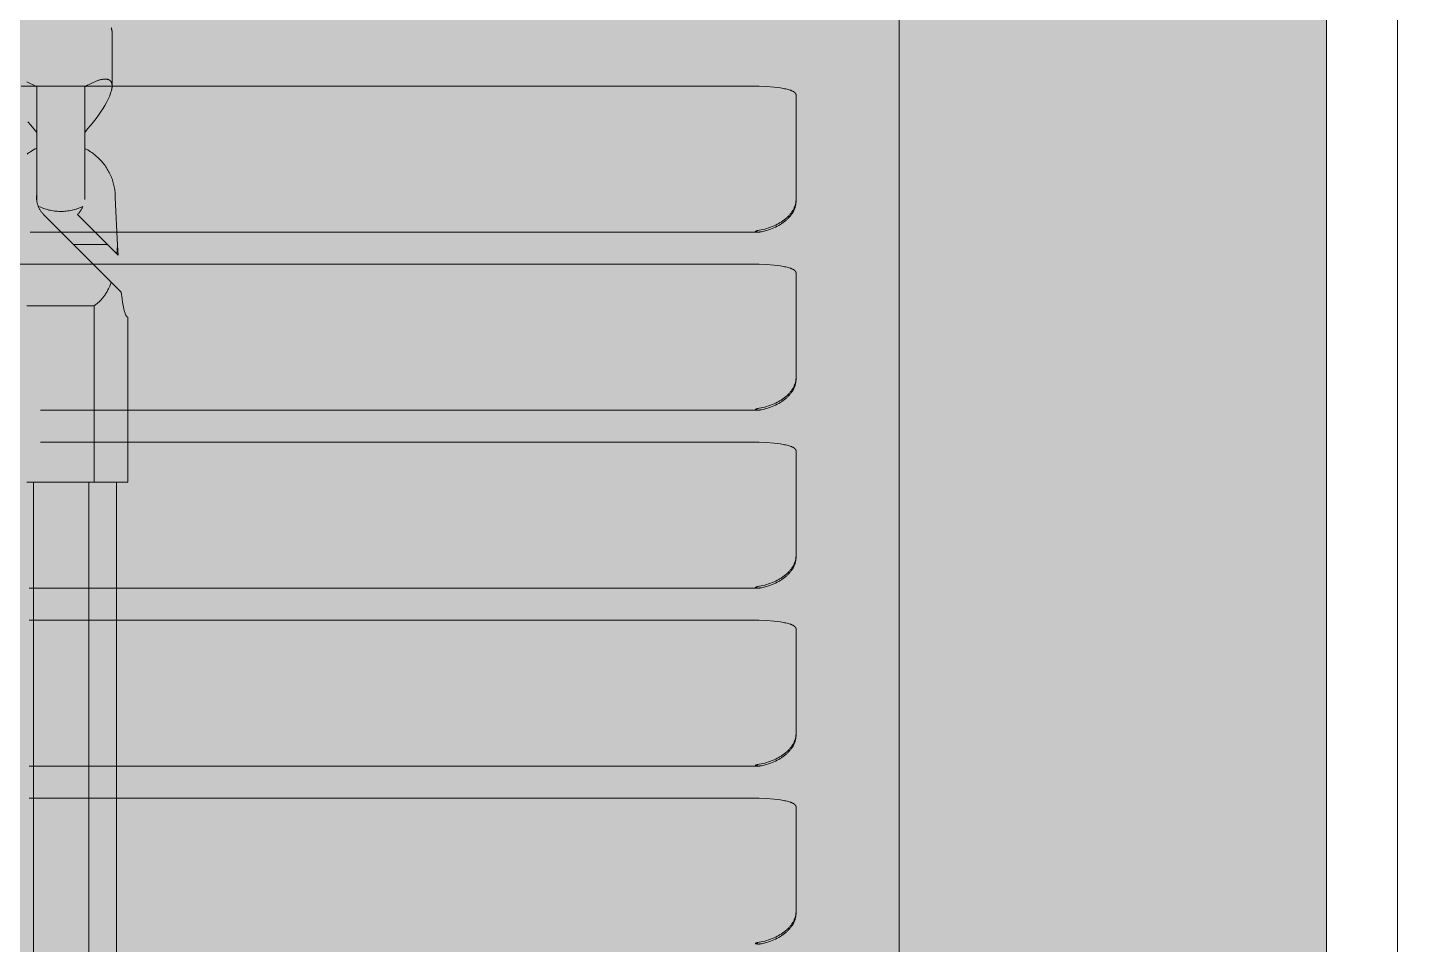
# Model space of a CAD drawing. Header units: millimetres. Extents: x 126 to 12547, y 1644 to 26714.
# Drawn here: x 1153.6 to 1251.8, y 25996.5 to 26060.8 of the extents above; entities that cross this region are included whole.
import ezdxf

# ---------------------------------------------------------------- set-up
doc = ezdxf.new("R2010")
doc.units = ezdxf.units.MM
doc.linetypes.add('CONTINUA', pattern=[0])
doc.layers.add('cono piramide', color=4, linetype='Continuous')
for name, color, linetype, lineweight in [('F_ARREDI_pareti', 1, 'Continuous', 0), ('F_INFISSI', 4, 'Continuous', 5), ('F_MINERAL WALL', 6, 'Continuous', 5), ('F_Tendaggio', 252, 'Continuous', 5), ('F_VETRO', 140, 'Continuous', 5)]:
    doc.layers.add(name, color=color, linetype=linetype, lineweight=lineweight)

# ---------------------------------------------------------------- blocks, each defined once
blk = doc.blocks.new('TENDAGGIO_infisso piccolo_prospetto_fronte')
at = {"layer": 'F_Tendaggio'}
for points in [[(734748.298, 514158.295), (734748.306, 514158.274), (734748.313, 514158.253), (734748.319, 514158.232), (734748.325, 514158.211), (734748.33, 514158.19), (734748.335, 514158.17), (734748.34, 514158.149), (734748.344, 514158.129), (734748.347, 514158.108), (734748.35, 514158.088), (734748.353, 514158.067), (734748.355, 514158.047), (734748.356, 514158.027), (734748.357, 514158.007), (734748.358, 514157.987), (734748.358, 514157.967)], [(734748.358, 514154.248), (734748.358, 514157.967)], [(734743.071, 514150.961), (734742.858, 514151.206), (734742.65, 514151.455), (734742.448, 514151.709)], [(734742.385, 514154.508), (734742.478, 514154.467), (734742.569, 514154.423), (734742.66, 514154.378), (734742.764, 514154.324), (734742.867, 514154.267), (734743.071, 514154.149)], [(734748.358, 514154.22), (734748.358, 514154.248), (734748.356, 514154.275), (734748.355, 514154.289), (734748.354, 514154.303), (734748.353, 514154.317), (734748.351, 514154.331), (734748.349, 514154.344), (734748.346, 514154.358), (734748.343, 514154.372), (734748.34, 514154.385), (734748.337, 514154.398), (734748.333, 514154.412), (734748.329, 514154.425), (734748.324, 514154.438), (734748.32, 514154.448), (734748.316, 514154.459), (734748.312, 514154.469), (734748.307, 514154.479), (734748.302, 514154.489), (734748.297, 514154.498), (734748.291, 514154.508), (734748.285, 514154.517), (734748.279, 514154.527), (734748.273, 514154.536), (734748.267, 514154.545), (734748.26, 514154.553), (734748.253, 514154.562), (734748.245, 514154.57), (734748.238, 514154.578), (734748.23, 514154.586), (734748.226, 514154.59), (734748.221, 514154.594), (734748.212, 514154.602), (734748.203, 514154.609), (734748.194, 514154.616), (734748.184, 514154.623), (734748.174, 514154.629), (734748.164, 514154.636), (734748.153, 514154.641), (734748.143, 514154.647), (734748.132, 514154.652), (734748.121, 514154.657), (734748.11, 514154.662), (734748.099, 514154.667), (734748.088, 514154.671), (734748.077, 514154.675), (734748.065, 514154.678), (734748.052, 514154.682), (734748.038, 514154.686), (734748.024, 514154.689), (734748.01, 514154.692), (734747.997, 514154.694), (734747.983, 514154.696), (734747.969, 514154.698), (734747.955, 514154.699), (734747.94, 514154.701), (734747.926, 514154.702), (734747.912, 514154.702), (734747.898, 514154.703), (734747.87, 514154.703), (734747.841, 514154.702), (734747.807, 514154.701), (734747.773, 514154.698), (734747.74, 514154.694), (734747.706, 514154.689), (734747.672, 514154.684), (734747.639, 514154.677), (734747.606, 514154.67), (734747.573, 514154.663), (734747.53, 514154.652), (734747.487, 514154.64), (734747.444, 514154.628), (734747.402, 514154.615), (734747.318, 514154.586), (734747.235, 514154.555), (734747.136, 514154.514), (734747.039, 514154.471), (734746.942, 514154.426), (734746.847, 514154.378), (734746.742, 514154.324), (734746.639, 514154.267), (734746.436, 514154.149)], [(734793.741, 514154.203), (734741.971, 514154.203)], [(734743.071, 514154.149), (734743.071, 514146.156)], [(734746.436, 514150.961), (734746.643, 514151.2), (734746.846, 514151.443), (734747.043, 514151.689), (734747.235, 514151.94), (734747.395, 514152.159), (734747.55, 514152.383), (734747.699, 514152.61), (734747.841, 514152.842), (734747.957, 514153.046), (734748.012, 514153.15), (734748.065, 514153.254), (734748.11, 514153.347), (734748.152, 514153.441), (734748.192, 514153.536), (734748.23, 514153.632), (734748.257, 514153.708), (734748.282, 514153.785), (734748.294, 514153.824), (734748.305, 514153.864), (734748.315, 514153.903), (734748.324, 514153.943), (734748.331, 514153.977), (734748.338, 514154.011), (734748.344, 514154.046), (734748.349, 514154.08), (734748.353, 514154.115), (734748.356, 514154.15), (734748.358, 514154.185), (734748.358, 514154.22)], [(734746.436, 514154.149), (734746.436, 514146.255)], [(734793.741, 514154.203), (734793.782, 514154.202), (734794.304, 514154.177), (734794.825, 514154.135), (734795.057, 514154.109), (734795.273, 514154.079), (734795.473, 514154.046), (734795.566, 514154.027), (734795.655, 514154.008), (734795.739, 514153.989), (734795.818, 514153.968), (734795.893, 514153.946), (734795.962, 514153.923), (734795.995, 514153.912), (734796.026, 514153.9), (734796.056, 514153.888), (734796.085, 514153.876), (734796.113, 514153.863), (734796.139, 514153.851), (734796.164, 514153.838), (734796.187, 514153.825), (734796.21, 514153.811), (734796.22, 514153.804), (734796.23, 514153.798), (734796.24, 514153.791), (734796.25, 514153.784), (734796.259, 514153.777), (734796.268, 514153.77), (734796.276, 514153.763), (734796.284, 514153.756), (734796.292, 514153.749), (734796.299, 514153.742), (734796.306, 514153.735), (734796.313, 514153.727), (734796.319, 514153.72), (734796.325, 514153.713), (734796.331, 514153.705), (734796.336, 514153.698), (734796.339, 514153.694), (734796.341, 514153.69), (734796.344, 514153.687), (734796.346, 514153.683), (734796.348, 514153.679), (734796.35, 514153.675), (734796.352, 514153.672), (734796.354, 514153.668), (734796.356, 514153.664), (734796.357, 514153.66), (734796.359, 514153.656), (734796.36, 514153.653), (734796.362, 514153.649), (734796.363, 514153.645), (734796.364, 514153.641), (734796.365, 514153.637), (734796.366, 514153.633), (734796.367, 514153.629), (734796.368, 514153.626), (734796.369, 514153.622), (734796.37, 514153.618), (734796.37, 514153.614), (734796.371, 514153.61), (734796.371, 514153.606), (734796.372, 514153.602), (734796.372, 514153.598), (734796.372, 514153.594), (734796.372, 514146.244), (734796.371, 514146.2), (734796.369, 514146.157), (734796.365, 514146.113), (734796.36, 514146.07), (734796.354, 514146.026), (734796.346, 514145.982), (734796.336, 514145.939), (734796.326, 514145.895), (734796.313, 514145.852), (734796.3, 514145.808), (734796.284, 514145.765), (734796.268, 514145.721), (734796.25, 514145.678), (734796.23, 514145.635), (734796.21, 514145.592), (734796.188, 514145.549), (734796.164, 514145.507), (734796.139, 514145.465), (734796.113, 514145.423), (734796.085, 514145.381), (734796.057, 514145.339), (734796.026, 514145.298), (734795.995, 514145.257), (734795.962, 514145.217), (734795.928, 514145.177), (734795.893, 514145.137), (734795.856, 514145.098), (734795.819, 514145.059), (734795.779, 514145.02), (734795.739, 514144.982), (734795.698, 514144.944), (734795.655, 514144.907), (734795.611, 514144.87), (734795.566, 514144.834), (734795.52, 514144.799), (734795.473, 514144.764), (734795.424, 514144.729), (734795.375, 514144.696), (734795.325, 514144.663), (734795.273, 514144.63), (734795.221, 514144.598), (734795.167, 514144.567), (734795.057, 514144.507), (734794.943, 514144.45), (734794.826, 514144.395), (734794.7, 514144.343), (734794.573, 514144.294), (734794.444, 514144.249), (734794.314, 514144.209), (734794.182, 514144.172), (734794.049, 514144.14), (734793.916, 514144.112), (734793.782, 514144.088)], [(734742.394, 514149.433), (734742.469, 514149.49), (734742.545, 514149.544), (734742.623, 514149.597), (734742.732, 514149.666), (734742.843, 514149.731), (734742.956, 514149.793), (734743.071, 514149.851)], [(734746.436, 514149.835), (734746.542, 514149.781), (734746.647, 514149.723), (734746.75, 514149.662), (734746.852, 514149.597), (734746.929, 514149.545), (734747.006, 514149.49), (734747.081, 514149.434), (734747.155, 514149.375), (734747.228, 514149.315), (734747.299, 514149.253), (734747.368, 514149.19), (734747.436, 514149.125), (734747.501, 514149.059), (734747.565, 514148.991), (734747.628, 514148.921), (734747.689, 514148.849), (734747.749, 514148.776), (734747.807, 514148.701), (734747.864, 514148.624), (734747.918, 514148.546), (734747.971, 514148.466), (734748.022, 514148.385), (734748.071, 514148.302), (734748.118, 514148.218), (734748.163, 514148.133), (734748.206, 514148.046), (734748.246, 514147.959), (734748.285, 514147.87), (734748.321, 514147.781), (734748.355, 514147.69), (734748.386, 514147.599), (734748.416, 514147.507), (734748.442, 514147.415), (734748.467, 514147.322), (734748.489, 514147.229), (734748.509, 514147.135), (734748.527, 514147.041), (734748.542, 514146.947), (734748.554, 514146.853), (734748.565, 514146.759), (734748.573, 514146.665), (734748.578, 514146.571), (734748.582, 514146.478), (734748.583, 514146.385)], [(734743.548, 514145.195), (734743.515, 514145.229), (734743.483, 514145.264), (734743.452, 514145.3), (734743.422, 514145.337), (734743.392, 514145.374), (734743.364, 514145.413), (734743.337, 514145.453), (734743.31, 514145.494), (734743.285, 514145.536), (734743.261, 514145.579), (734743.238, 514145.622), (734743.217, 514145.666), (734743.196, 514145.711), (734743.177, 514145.756), (734743.159, 514145.802), (734743.143, 514145.849), (734743.128, 514145.896), (734743.114, 514145.943), (734743.102, 514145.991), (734743.091, 514146.039), (734743.082, 514146.087), (734743.074, 514146.136), (734743.067, 514146.184), (734743.062, 514146.233), (734743.058, 514146.281), (734743.056, 514146.329), (734743.055, 514146.378), (734743.056, 514146.426), (734743.057, 514146.473), (734743.061, 514146.521), (734743.065, 514146.568), (734743.071, 514146.614)], [(734743.168, 514145.778), (734743.257, 514145.737), (734743.347, 514145.697), (734743.439, 514145.659), (734743.533, 514145.624), (734743.628, 514145.592), (734743.724, 514145.562), (734743.821, 514145.534), (734743.919, 514145.509), (734744.019, 514145.487), (734744.119, 514145.468), (734744.22, 514145.451), (734744.321, 514145.437), (734744.424, 514145.426), (734744.526, 514145.419), (734744.629, 514145.414), (734744.732, 514145.411), (734744.835, 514145.412), (734744.938, 514145.416), (734745.04, 514145.423), (734745.142, 514145.432), (734745.244, 514145.445), (734745.345, 514145.46), (734745.446, 514145.479), (734745.545, 514145.499), (734745.644, 514145.523), (734745.742, 514145.55), (734745.838, 514145.578), (734745.933, 514145.61), (734746.027, 514145.644), (734746.119, 514145.68), (734746.21, 514145.719), (734746.299, 514145.76)], [(734746.299, 514145.76), (734746.283, 514145.721), (734746.266, 514145.682), (734746.248, 514145.644), (734746.229, 514145.606), (734746.208, 514145.568), (734746.187, 514145.531), (734746.165, 514145.495), (734746.142, 514145.459), (734746.118, 514145.423), (734746.093, 514145.389), (734746.067, 514145.355), (734746.041, 514145.321), (734746.014, 514145.289), (734745.986, 514145.257), (734745.957, 514145.226), (734745.927, 514145.195)], [(734748.583, 514146.385), (734748.743, 514143.023)], [(734793.52, 514144.004), (734793.52, 514144.004), (734793.52, 514144.003), (734793.52, 514144.003), (734793.52, 514144.003), (734793.52, 514144.003), (734793.52, 514144.003), (734793.52, 514144.002), (734793.52, 514144.002), (734793.521, 514144.002), (734793.521, 514144.002), (734793.521, 514144.002), (734793.521, 514144.001), (734793.521, 514144.001), (734793.521, 514144.001), (734793.521, 514144.001), (734793.521, 514144.001), (734793.521, 514144), (734793.521, 514144), (734793.521, 514144), (734793.521, 514144), (734793.521, 514144), (734793.521, 514143.999), (734793.522, 514143.999), (734793.522, 514143.999), (734793.522, 514143.999), (734793.522, 514143.998), (734793.522, 514143.998), (734793.523, 514143.998), (734793.523, 514143.997), (734793.523, 514143.997), (734793.523, 514143.997), (734793.524, 514143.996), (734793.524, 514143.996), (734793.524, 514143.996), (734793.525, 514143.995), (734793.525, 514143.995), (734793.525, 514143.995), (734793.526, 514143.994), (734793.527, 514143.994), (734793.527, 514143.993), (734793.528, 514143.992), (734793.529, 514143.992), (734793.53, 514143.991), (734793.531, 514143.991), (734793.531, 514143.99), (734793.532, 514143.99), (734793.533, 514143.989), (734793.535, 514143.989), (734793.537, 514143.988), (734793.538, 514143.987), (734793.541, 514143.986), (734793.553, 514143.982), (734793.565, 514143.979), (734793.577, 514143.976), (734793.589, 514143.973), (734793.602, 514143.971), (734793.614, 514143.969), (734793.626, 514143.968), (734793.664, 514143.965), (734793.69, 514143.963), (734793.715, 514143.963), (734793.74, 514143.962), (734793.766, 514143.962), (734793.791, 514143.963), (734793.816, 514143.965), (734793.842, 514143.967), (734793.867, 514143.969), (734793.892, 514143.972), (734793.917, 514143.976), (734793.942, 514143.981), (734794.07, 514144.008), (734794.198, 514144.04), (734794.325, 514144.075), (734794.45, 514144.115), (734794.575, 514144.158), (734794.698, 514144.206), (734794.819, 514144.256), (734794.938, 514144.311), (734795.049, 514144.367), (734795.156, 514144.425), (734795.259, 514144.486), (734795.31, 514144.517), (734795.359, 514144.549), (734795.407, 514144.582), (734795.454, 514144.615), (734795.5, 514144.649), (734795.546, 514144.683), (734795.59, 514144.718), (734795.633, 514144.753), (734795.675, 514144.789), (734795.716, 514144.825), (734795.755, 514144.862), (734795.793, 514144.898), (734795.831, 514144.936), (734795.867, 514144.973), (734795.901, 514145.011), (734795.935, 514145.05), (734795.968, 514145.088), (734795.999, 514145.127), (734796.029, 514145.167), (734796.058, 514145.206), (734796.086, 514145.246), (734796.112, 514145.286), (734796.137, 514145.327), (734796.161, 514145.367), (734796.184, 514145.408), (734796.205, 514145.449), (734796.225, 514145.49), (734796.244, 514145.531), (734796.262, 514145.572), (734796.278, 514145.613), (734796.293, 514145.654), (734796.307, 514145.696), (734796.319, 514145.737), (734796.33, 514145.778), (734796.34, 514145.82), (734796.348, 514145.861), (734796.356, 514145.903), (734796.361, 514145.944), (734796.366, 514145.986), (734796.369, 514146.027), (734796.371, 514146.069), (734796.372, 514146.2)], [(734748.299, 514140.444), (734743.548, 514145.195)], [(734745.927, 514145.195), (734748.701, 514142.421)], [(734742.608, 514143.962), (734793.74, 514143.962)], [(734793.782, 514144.088), (734793.725, 514144.078), (734793.678, 514144.068), (734793.634, 514144.057), (734793.612, 514144.051), (734793.59, 514144.044), (734793.577, 514144.04), (734793.57, 514144.037), (734793.563, 514144.035), (734793.557, 514144.032), (734793.55, 514144.029), (734793.547, 514144.028), (734793.544, 514144.026), (734793.541, 514144.025), (734793.538, 514144.023), (734793.536, 514144.022), (734793.534, 514144.021), (734793.532, 514144.02), (734793.531, 514144.019), (734793.53, 514144.018), (734793.53, 514144.018), (734793.529, 514144.017), (734793.528, 514144.016), (734793.527, 514144.016), (734793.526, 514144.015), (734793.526, 514144.014), (734793.525, 514144.014), (734793.525, 514144.013), (734793.525, 514144.013), (734793.524, 514144.013), (734793.524, 514144.012), (734793.523, 514144.012), (734793.523, 514144.011), (734793.523, 514144.011), (734793.522, 514144.01), (734793.522, 514144.01), (734793.522, 514144.01), (734793.522, 514144.009), (734793.522, 514144.009), (734793.522, 514144.009), (734793.521, 514144.009), (734793.521, 514144.008), (734793.521, 514144.008), (734793.521, 514144.008), (734793.521, 514144.007), (734793.521, 514144.007), (734793.521, 514144.007), (734793.521, 514144.007), (734793.521, 514144.006), (734793.521, 514144.006), (734793.52, 514144.006), (734793.52, 514144.005), (734793.52, 514144.005), (734793.52, 514144.005), (734793.52, 514144.005), (734793.52, 514144.004), (734793.52, 514144.004)], [(734745.654, 514143.089), (734748.033, 514143.089)], [(734748.701, 514142.421), (734748.725, 514142.722), (734748.743, 514143.023)], [(734748.785, 514142.338), (734748.743, 514143.023)], [(734793.741, 514141.705), (734741.781, 514141.705)], [(734748.785, 514142.338), (734748.701, 514142.421)], [(734793.741, 514141.705), (734793.782, 514141.704), (734794.304, 514141.679), (734794.825, 514141.637), (734795.057, 514141.611), (734795.273, 514141.581), (734795.473, 514141.548), (734795.566, 514141.53), (734795.655, 514141.511), (734795.739, 514141.491), (734795.818, 514141.47), (734795.893, 514141.448), (734795.962, 514141.426), (734795.995, 514141.414), (734796.026, 514141.402), (734796.056, 514141.39), (734796.085, 514141.378), (734796.113, 514141.366), (734796.139, 514141.353), (734796.164, 514141.34), (734796.187, 514141.327), (734796.21, 514141.313), (734796.22, 514141.307), (734796.23, 514141.3), (734796.24, 514141.293), (734796.25, 514141.286), (734796.259, 514141.279), (734796.268, 514141.272), (734796.276, 514141.265), (734796.284, 514141.258), (734796.292, 514141.251), (734796.299, 514141.244), (734796.306, 514141.237), (734796.313, 514141.23), (734796.319, 514141.222), (734796.325, 514141.215), (734796.331, 514141.208), (734796.336, 514141.2), (734796.339, 514141.196), (734796.341, 514141.193), (734796.344, 514141.189), (734796.346, 514141.185), (734796.348, 514141.181), (734796.35, 514141.178), (734796.352, 514141.174), (734796.354, 514141.17), (734796.356, 514141.166), (734796.357, 514141.163), (734796.359, 514141.159), (734796.36, 514141.155), (734796.362, 514141.151), (734796.363, 514141.147), (734796.364, 514141.143), (734796.365, 514141.14), (734796.366, 514141.136), (734796.367, 514141.132), (734796.368, 514141.128), (734796.369, 514141.124), (734796.37, 514141.12), (734796.37, 514141.116), (734796.371, 514141.112), (734796.371, 514141.108), (734796.372, 514141.104), (734796.372, 514141.1), (734796.372, 514141.096), (734796.372, 514133.746), (734796.371, 514133.703), (734796.369, 514133.659), (734796.365, 514133.615), (734796.36, 514133.572), (734796.354, 514133.528), (734796.346, 514133.485), (734796.336, 514133.441), (734796.326, 514133.397), (734796.313, 514133.354), (734796.3, 514133.31), (734796.284, 514133.267), (734796.268, 514133.224), (734796.25, 514133.18), (734796.23, 514133.137), (734796.21, 514133.095), (734796.188, 514133.052), (734796.164, 514133.009), (734796.139, 514132.967), (734796.113, 514132.925), (734796.085, 514132.883), (734796.057, 514132.842), (734796.026, 514132.801), (734795.995, 514132.76), (734795.962, 514132.719), (734795.928, 514132.679), (734795.893, 514132.639), (734795.856, 514132.6), (734795.819, 514132.561), (734795.779, 514132.522), (734795.739, 514132.484), (734795.698, 514132.447), (734795.655, 514132.409), (734795.611, 514132.373), (734795.566, 514132.337), (734795.52, 514132.301), (734795.473, 514132.266), (734795.424, 514132.232), (734795.375, 514132.198), (734795.325, 514132.165), (734795.273, 514132.132), (734795.221, 514132.101), (734795.167, 514132.069), (734795.057, 514132.009), (734794.943, 514131.952), (734794.826, 514131.898), (734794.7, 514131.845), (734794.573, 514131.796), (734794.444, 514131.752), (734794.314, 514131.711), (734794.182, 514131.675), (734794.049, 514131.642), (734793.916, 514131.614), (734793.782, 514131.59)], [(734747.096, 514138.79), (734747.146, 514138.822), (734747.195, 514138.856), (734747.243, 514138.891), (734747.289, 514138.926), (734747.338, 514138.965), (734747.385, 514139.006), (734747.432, 514139.047), (734747.477, 514139.09), (734747.52, 514139.133), (734747.563, 514139.176), (734747.604, 514139.221), (734747.644, 514139.267), (734747.683, 514139.313), (734747.722, 514139.361), (734747.759, 514139.409), (734747.795, 514139.458), (734747.832, 514139.511), (734747.868, 514139.564), (734747.904, 514139.618), (734747.938, 514139.673), (734747.971, 514139.728), (734748.003, 514139.784), (734748.064, 514139.898), (734748.097, 514139.964), (734748.129, 514140.031), (734748.19, 514140.167), (734748.247, 514140.305), (734748.299, 514140.444)], [(734748.299, 514140.444), (734749.005, 514139.738)], [(734749.455, 514137.992), (734749.453, 514137.992), (734749.451, 514137.992), (734749.449, 514137.992), (734749.447, 514137.992), (734749.444, 514137.993), (734749.442, 514137.993), (734749.44, 514137.994), (734749.438, 514137.994), (734749.436, 514137.995), (734749.434, 514137.995), (734749.432, 514137.996), (734749.429, 514137.997), (734749.427, 514137.998), (734749.425, 514137.999), (734749.423, 514138), (734749.421, 514138.001), (734749.419, 514138.002), (734749.417, 514138.003), (734749.415, 514138.004), (734749.413, 514138.005), (734749.411, 514138.006), (734749.409, 514138.008), (734749.407, 514138.009), (734749.405, 514138.011), (734749.403, 514138.012), (734749.401, 514138.014), (734749.399, 514138.015), (734749.397, 514138.017), (734749.393, 514138.021), (734749.389, 514138.024), (734749.385, 514138.028), (734749.381, 514138.032), (734749.378, 514138.037), (734749.374, 514138.041), (734749.37, 514138.046), (734749.366, 514138.05), (734749.363, 514138.055), (734749.359, 514138.06), (734749.352, 514138.071), (734749.345, 514138.082), (734749.339, 514138.094), (734749.332, 514138.106), (734749.326, 514138.118), (734749.319, 514138.131), (734749.307, 514138.157), (734749.296, 514138.184), (734749.286, 514138.211), (734749.276, 514138.239), (734749.266, 514138.266), (734749.25, 514138.317), (734749.233, 514138.375), (734749.217, 514138.436), (734749.187, 514138.561), (734749.161, 514138.689), (734749.137, 514138.814), (734749.099, 514139.037), (734749.065, 514139.269), (734749.005, 514139.738)], [(734747.096, 514138.79), (734742.379, 514138.79)], [(734747.096, 514126.389), (734747.096, 514138.79)], [(734749.455, 514126.389), (734749.455, 514137.992)], [(734793.52, 514131.506), (734793.52, 514131.506), (734793.52, 514131.506), (734793.52, 514131.506), (734793.52, 514131.505), (734793.52, 514131.505), (734793.52, 514131.505), (734793.52, 514131.505), (734793.52, 514131.504), (734793.521, 514131.504), (734793.521, 514131.504), (734793.521, 514131.504), (734793.521, 514131.504), (734793.521, 514131.503), (734793.521, 514131.503), (734793.521, 514131.503), (734793.521, 514131.503), (734793.521, 514131.503), (734793.521, 514131.502), (734793.521, 514131.502), (734793.521, 514131.502), (734793.521, 514131.502), (734793.521, 514131.502), (734793.522, 514131.502), (734793.522, 514131.501), (734793.522, 514131.501), (734793.522, 514131.501), (734793.522, 514131.5), (734793.523, 514131.5), (734793.523, 514131.499), (734793.523, 514131.499), (734793.523, 514131.499), (734793.524, 514131.498), (734793.524, 514131.498), (734793.524, 514131.498), (734793.525, 514131.497), (734793.525, 514131.497), (734793.525, 514131.497), (734793.526, 514131.497), (734793.527, 514131.496), (734793.527, 514131.495), (734793.528, 514131.495), (734793.529, 514131.494), (734793.53, 514131.494), (734793.531, 514131.493), (734793.531, 514131.493), (734793.532, 514131.492), (734793.533, 514131.492), (734793.535, 514131.491), (734793.537, 514131.49), (734793.538, 514131.489), (734793.541, 514131.488), (734793.553, 514131.485), (734793.565, 514131.481), (734793.577, 514131.478), (734793.589, 514131.476), (734793.602, 514131.474), (734793.614, 514131.472), (734793.626, 514131.47), (734793.664, 514131.467), (734793.69, 514131.466), (734793.715, 514131.465), (734793.74, 514131.465), (734793.766, 514131.465), (734793.791, 514131.465), (734793.816, 514131.467), (734793.842, 514131.469), (734793.867, 514131.471), (734793.892, 514131.475), (734793.917, 514131.479), (734793.942, 514131.483), (734794.07, 514131.511), (734794.198, 514131.542), (734794.325, 514131.578), (734794.45, 514131.617), (734794.575, 514131.661), (734794.698, 514131.708), (734794.819, 514131.759), (734794.938, 514131.813), (734795.049, 514131.869), (734795.156, 514131.927), (734795.259, 514131.988), (734795.31, 514132.019), (734795.359, 514132.051), (734795.407, 514132.084), (734795.454, 514132.117), (734795.5, 514132.151), (734795.546, 514132.185), (734795.59, 514132.22), (734795.633, 514132.255), (734795.675, 514132.291), (734795.716, 514132.327), (734795.755, 514132.364), (734795.793, 514132.401), (734795.831, 514132.438), (734795.867, 514132.476), (734795.901, 514132.514), (734795.935, 514132.552), (734795.968, 514132.591), (734795.999, 514132.63), (734796.029, 514132.669), (734796.058, 514132.709), (734796.086, 514132.748), (734796.112, 514132.789), (734796.137, 514132.829), (734796.161, 514132.87), (734796.184, 514132.91), (734796.205, 514132.951), (734796.225, 514132.992), (734796.244, 514133.033), (734796.262, 514133.074), (734796.278, 514133.115), (734796.293, 514133.157), (734796.307, 514133.198), (734796.319, 514133.239), (734796.33, 514133.281), (734796.34, 514133.322), (734796.348, 514133.364), (734796.356, 514133.405), (734796.361, 514133.447), (734796.366, 514133.488), (734796.369, 514133.53), (734796.371, 514133.571), (734796.372, 514133.703)], [(734743.325, 514131.465), (734793.74, 514131.465)], [(734793.782, 514131.59), (734793.725, 514131.58), (734793.678, 514131.57), (734793.634, 514131.559), (734793.612, 514131.553), (734793.59, 514131.547), (734793.577, 514131.542), (734793.57, 514131.54), (734793.563, 514131.537), (734793.557, 514131.534), (734793.55, 514131.532), (734793.547, 514131.53), (734793.544, 514131.528), (734793.541, 514131.527), (734793.538, 514131.525), (734793.536, 514131.524), (734793.534, 514131.523), (734793.532, 514131.522), (734793.531, 514131.521), (734793.53, 514131.521), (734793.53, 514131.52), (734793.529, 514131.519), (734793.528, 514131.519), (734793.527, 514131.518), (734793.526, 514131.517), (734793.526, 514131.516), (734793.525, 514131.516), (734793.525, 514131.516), (734793.525, 514131.515), (734793.524, 514131.515), (734793.524, 514131.514), (734793.523, 514131.514), (734793.523, 514131.513), (734793.523, 514131.513), (734793.522, 514131.512), (734793.522, 514131.512), (734793.522, 514131.512), (734793.522, 514131.512), (734793.522, 514131.511), (734793.522, 514131.511), (734793.521, 514131.511), (734793.521, 514131.511), (734793.521, 514131.51), (734793.521, 514131.51), (734793.521, 514131.51), (734793.521, 514131.509), (734793.521, 514131.509), (734793.521, 514131.509), (734793.521, 514131.509), (734793.521, 514131.508), (734793.52, 514131.508), (734793.52, 514131.508), (734793.52, 514131.507), (734793.52, 514131.507), (734793.52, 514131.507), (734793.52, 514131.506), (734793.52, 514131.506)], [(734793.741, 514129.207), (734743.325, 514129.207)], [(734793.741, 514129.207), (734793.782, 514129.206), (734794.304, 514129.181), (734794.825, 514129.139), (734795.057, 514129.113), (734795.273, 514129.083), (734795.473, 514129.05), (734795.566, 514129.032), (734795.655, 514129.013), (734795.739, 514128.993), (734795.818, 514128.972), (734795.893, 514128.951), (734795.962, 514128.928), (734795.995, 514128.916), (734796.026, 514128.905), (734796.056, 514128.893), (734796.085, 514128.88), (734796.113, 514128.868), (734796.139, 514128.855), (734796.164, 514128.842), (734796.187, 514128.829), (734796.21, 514128.816), (734796.22, 514128.809), (734796.23, 514128.802), (734796.24, 514128.795), (734796.25, 514128.788), (734796.259, 514128.782), (734796.268, 514128.775), (734796.276, 514128.768), (734796.284, 514128.761), (734796.292, 514128.753), (734796.299, 514128.746), (734796.306, 514128.739), (734796.313, 514128.732), (734796.319, 514128.725), (734796.325, 514128.717), (734796.331, 514128.71), (734796.336, 514128.702), (734796.339, 514128.699), (734796.341, 514128.695), (734796.344, 514128.691), (734796.346, 514128.688), (734796.348, 514128.684), (734796.35, 514128.68), (734796.352, 514128.676), (734796.354, 514128.672), (734796.356, 514128.669), (734796.357, 514128.665), (734796.359, 514128.661), (734796.36, 514128.657), (734796.362, 514128.653), (734796.363, 514128.649), (734796.364, 514128.646), (734796.365, 514128.642), (734796.366, 514128.638), (734796.367, 514128.634), (734796.368, 514128.63), (734796.369, 514128.626), (734796.37, 514128.622), (734796.37, 514128.618), (734796.371, 514128.614), (734796.371, 514128.611), (734796.372, 514128.607), (734796.372, 514128.603), (734796.372, 514128.599), (734796.372, 514121.248), (734796.371, 514121.205), (734796.369, 514121.161), (734796.365, 514121.118), (734796.36, 514121.074), (734796.354, 514121.03), (734796.346, 514120.987), (734796.336, 514120.943), (734796.326, 514120.9), (734796.313, 514120.856), (734796.3, 514120.813), (734796.284, 514120.769), (734796.268, 514120.726), (734796.25, 514120.683), (734796.23, 514120.64), (734796.21, 514120.597), (734796.188, 514120.554), (734796.164, 514120.511), (734796.139, 514120.469), (734796.113, 514120.427), (734796.085, 514120.385), (734796.057, 514120.344), (734796.026, 514120.303), (734795.995, 514120.262), (734795.962, 514120.221), (734795.928, 514120.181), (734795.893, 514120.142), (734795.856, 514120.102), (734795.819, 514120.063), (734795.779, 514120.025), (734795.739, 514119.987), (734795.698, 514119.949), (734795.655, 514119.912), (734795.611, 514119.875), (734795.566, 514119.839), (734795.52, 514119.803), (734795.473, 514119.768), (734795.424, 514119.734), (734795.375, 514119.7), (734795.325, 514119.667), (734795.273, 514119.635), (734795.221, 514119.603), (734795.167, 514119.572), (734795.057, 514119.511), (734794.943, 514119.454), (734794.826, 514119.4), (734794.7, 514119.347), (734794.573, 514119.299), (734794.444, 514119.254), (734794.314, 514119.213), (734794.182, 514119.177), (734794.049, 514119.145), (734793.916, 514119.116), (734793.782, 514119.093)], [(734747.096, 514126.389), (734742.379, 514126.389)], [(734742.835, 513924.602), (734742.835, 514126.389)], [(734746.72, 513924.602), (734746.72, 514126.389)], [(734749.455, 514126.389), (734747.096, 514126.389)], [(734748.663, 513924.602), (734748.663, 514126.389)], [(734793.52, 514119.008), (734793.52, 514119.008), (734793.52, 514119.008), (734793.52, 514119.008), (734793.52, 514119.008), (734793.52, 514119.007), (734793.52, 514119.007), (734793.52, 514119.007), (734793.52, 514119.007), (734793.521, 514119.007), (734793.521, 514119.006), (734793.521, 514119.006), (734793.521, 514119.006), (734793.521, 514119.006), (734793.521, 514119.006), (734793.521, 514119.005), (734793.521, 514119.005), (734793.521, 514119.005), (734793.521, 514119.005), (734793.521, 514119.005), (734793.521, 514119.004), (734793.521, 514119.004), (734793.521, 514119.004), (734793.522, 514119.004), (734793.522, 514119.004), (734793.522, 514119.003), (734793.522, 514119.003), (734793.522, 514119.002), (734793.523, 514119.002), (734793.523, 514119.002), (734793.523, 514119.001), (734793.523, 514119.001), (734793.524, 514119.001), (734793.524, 514119), (734793.524, 514119), (734793.525, 514119), (734793.525, 514118.999), (734793.525, 514118.999), (734793.526, 514118.999), (734793.527, 514118.998), (734793.527, 514118.998), (734793.528, 514118.997), (734793.529, 514118.996), (734793.53, 514118.996), (734793.531, 514118.995), (734793.531, 514118.995), (734793.532, 514118.994), (734793.533, 514118.994), (734793.535, 514118.993), (734793.537, 514118.992), (734793.538, 514118.992), (734793.541, 514118.99), (734793.553, 514118.987), (734793.565, 514118.984), (734793.577, 514118.981), (734793.589, 514118.978), (734793.602, 514118.976), (734793.614, 514118.974), (734793.626, 514118.973), (734793.664, 514118.969), (734793.69, 514118.968), (734793.715, 514118.967), (734793.74, 514118.967), (734793.766, 514118.967), (734793.791, 514118.968), (734793.816, 514118.969), (734793.842, 514118.971), (734793.867, 514118.974), (734793.892, 514118.977), (734793.917, 514118.981), (734793.942, 514118.985), (734794.07, 514119.013), (734794.198, 514119.044), (734794.325, 514119.08), (734794.45, 514119.119), (734794.575, 514119.163), (734794.698, 514119.21), (734794.819, 514119.261), (734794.938, 514119.316), (734795.049, 514119.371), (734795.156, 514119.429), (734795.259, 514119.49), (734795.31, 514119.522), (734795.359, 514119.554), (734795.407, 514119.586), (734795.454, 514119.619), (734795.5, 514119.653), (734795.546, 514119.687), (734795.59, 514119.722), (734795.633, 514119.758), (734795.675, 514119.793), (734795.716, 514119.83), (734795.755, 514119.866), (734795.793, 514119.903), (734795.831, 514119.94), (734795.867, 514119.978), (734795.901, 514120.016), (734795.935, 514120.054), (734795.968, 514120.093), (734795.999, 514120.132), (734796.029, 514120.171), (734796.058, 514120.211), (734796.086, 514120.251), (734796.112, 514120.291), (734796.137, 514120.331), (734796.161, 514120.372), (734796.184, 514120.413), (734796.205, 514120.454), (734796.225, 514120.495), (734796.244, 514120.535), (734796.262, 514120.577), (734796.278, 514120.618), (734796.293, 514120.659), (734796.307, 514120.7), (734796.319, 514120.742), (734796.33, 514120.783), (734796.34, 514120.824), (734796.348, 514120.866), (734796.356, 514120.907), (734796.361, 514120.949), (734796.366, 514120.99), (734796.369, 514121.032), (734796.371, 514121.073), (734796.372, 514121.205)], [(734793.782, 514119.093), (734793.725, 514119.082), (734793.678, 514119.072), (734793.634, 514119.061), (734793.612, 514119.055), (734793.59, 514119.049), (734793.577, 514119.044), (734793.57, 514119.042), (734793.563, 514119.039), (734793.557, 514119.037), (734793.55, 514119.034), (734793.547, 514119.032), (734793.544, 514119.031), (734793.541, 514119.029), (734793.538, 514119.027), (734793.536, 514119.026), (734793.534, 514119.025), (734793.532, 514119.024), (734793.531, 514119.023), (734793.53, 514119.023), (734793.53, 514119.022), (734793.529, 514119.022), (734793.528, 514119.021), (734793.527, 514119.02), (734793.526, 514119.019), (734793.526, 514119.019), (734793.525, 514119.018), (734793.525, 514119.018), (734793.525, 514119.018), (734793.524, 514119.017), (734793.524, 514119.017), (734793.523, 514119.016), (734793.523, 514119.016), (734793.523, 514119.015), (734793.522, 514119.015), (734793.522, 514119.014), (734793.522, 514119.014), (734793.522, 514119.014), (734793.522, 514119.014), (734793.522, 514119.013), (734793.521, 514119.013), (734793.521, 514119.013), (734793.521, 514119.013), (734793.521, 514119.012), (734793.521, 514119.012), (734793.521, 514119.012), (734793.521, 514119.011), (734793.521, 514119.011), (734793.521, 514119.011), (734793.521, 514119.011), (734793.52, 514119.01), (734793.52, 514119.01), (734793.52, 514119.01), (734793.52, 514119.009), (734793.52, 514119.009), (734793.52, 514119.009), (734793.52, 514119.008)], [(734742.532, 514118.967), (734793.74, 514118.967)], [(734793.741, 514116.709), (734742.532, 514116.709)], [(734793.741, 514116.709), (734793.782, 514116.709), (734794.304, 514116.684), (734794.825, 514116.641), (734795.057, 514116.615), (734795.273, 514116.586), (734795.473, 514116.552), (734795.566, 514116.534), (734795.655, 514116.515), (734795.739, 514116.495), (734795.818, 514116.475), (734795.893, 514116.453), (734795.962, 514116.43), (734795.995, 514116.419), (734796.026, 514116.407), (734796.056, 514116.395), (734796.085, 514116.383), (734796.113, 514116.37), (734796.139, 514116.357), (734796.164, 514116.344), (734796.187, 514116.331), (734796.21, 514116.318), (734796.22, 514116.311), (734796.23, 514116.304), (734796.24, 514116.298), (734796.25, 514116.291), (734796.259, 514116.284), (734796.268, 514116.277), (734796.276, 514116.27), (734796.284, 514116.263), (734796.292, 514116.256), (734796.299, 514116.249), (734796.306, 514116.241), (734796.313, 514116.234), (734796.319, 514116.227), (734796.325, 514116.219), (734796.331, 514116.212), (734796.336, 514116.205), (734796.339, 514116.201), (734796.341, 514116.197), (734796.344, 514116.194), (734796.346, 514116.19), (734796.348, 514116.186), (734796.35, 514116.182), (734796.352, 514116.178), (734796.354, 514116.175), (734796.356, 514116.171), (734796.357, 514116.167), (734796.359, 514116.163), (734796.36, 514116.159), (734796.362, 514116.156), (734796.363, 514116.152), (734796.364, 514116.148), (734796.365, 514116.144), (734796.366, 514116.14), (734796.367, 514116.136), (734796.368, 514116.132), (734796.369, 514116.128), (734796.37, 514116.125), (734796.37, 514116.121), (734796.371, 514116.117), (734796.371, 514116.113), (734796.372, 514116.109), (734796.372, 514116.105), (734796.372, 514116.101), (734796.372, 514108.751), (734796.371, 514108.707), (734796.369, 514108.664), (734796.365, 514108.62), (734796.36, 514108.576), (734796.354, 514108.533), (734796.346, 514108.489), (734796.336, 514108.445), (734796.326, 514108.402), (734796.313, 514108.358), (734796.3, 514108.315), (734796.284, 514108.271), (734796.268, 514108.228), (734796.25, 514108.185), (734796.23, 514108.142), (734796.21, 514108.099), (734796.188, 514108.056), (734796.164, 514108.014), (734796.139, 514107.971), (734796.113, 514107.929), (734796.085, 514107.888), (734796.057, 514107.846), (734796.026, 514107.805), (734795.995, 514107.764), (734795.962, 514107.724), (734795.928, 514107.684), (734795.893, 514107.644), (734795.856, 514107.604), (734795.819, 514107.565), (734795.779, 514107.527), (734795.739, 514107.489), (734795.698, 514107.451), (734795.655, 514107.414), (734795.611, 514107.377), (734795.566, 514107.341), (734795.52, 514107.306), (734795.473, 514107.271), (734795.424, 514107.236), (734795.375, 514107.202), (734795.325, 514107.169), (734795.273, 514107.137), (734795.221, 514107.105), (734795.167, 514107.074), (734795.057, 514107.014), (734794.943, 514106.956), (734794.826, 514106.902), (734794.7, 514106.85), (734794.573, 514106.801), (734794.444, 514106.756), (734794.314, 514106.716), (734794.182, 514106.679), (734794.049, 514106.647), (734793.916, 514106.619), (734793.782, 514106.595)], [(734793.52, 514106.511), (734793.52, 514106.51), (734793.52, 514106.51), (734793.52, 514106.51), (734793.52, 514106.51), (734793.52, 514106.51), (734793.52, 514106.509), (734793.52, 514106.509), (734793.52, 514106.509), (734793.521, 514106.509), (734793.521, 514106.509), (734793.521, 514106.508), (734793.521, 514106.508), (734793.521, 514106.508), (734793.521, 514106.508), (734793.521, 514106.508), (734793.521, 514106.507), (734793.521, 514106.507), (734793.521, 514106.507), (734793.521, 514106.507), (734793.521, 514106.507), (734793.521, 514106.506), (734793.521, 514106.506), (734793.522, 514106.506), (734793.522, 514106.506), (734793.522, 514106.505), (734793.522, 514106.505), (734793.522, 514106.505), (734793.523, 514106.504), (734793.523, 514106.504), (734793.523, 514106.504), (734793.523, 514106.503), (734793.524, 514106.503), (734793.524, 514106.503), (734793.524, 514106.502), (734793.525, 514106.502), (734793.525, 514106.502), (734793.525, 514106.501), (734793.526, 514106.501), (734793.527, 514106.5), (734793.527, 514106.5), (734793.528, 514106.499), (734793.529, 514106.499), (734793.53, 514106.498), (734793.531, 514106.498), (734793.531, 514106.497), (734793.532, 514106.497), (734793.533, 514106.496), (734793.535, 514106.495), (734793.537, 514106.495), (734793.538, 514106.494), (734793.541, 514106.493), (734793.553, 514106.489), (734793.565, 514106.486), (734793.577, 514106.483), (734793.589, 514106.48), (734793.602, 514106.478), (734793.614, 514106.476), (734793.626, 514106.475), (734793.664, 514106.472), (734793.69, 514106.47), (734793.715, 514106.469), (734793.74, 514106.469), (734793.766, 514106.469), (734793.791, 514106.47), (734793.816, 514106.471), (734793.842, 514106.473), (734793.867, 514106.476), (734793.892, 514106.479), (734793.917, 514106.483), (734793.942, 514106.488), (734794.07, 514106.515), (734794.198, 514106.547), (734794.325, 514106.582), (734794.45, 514106.622), (734794.575, 514106.665), (734794.698, 514106.712), (734794.819, 514106.763), (734794.938, 514106.818), (734795.049, 514106.873), (734795.156, 514106.932), (734795.259, 514106.993), (734795.31, 514107.024), (734795.359, 514107.056), (734795.407, 514107.088), (734795.454, 514107.122), (734795.5, 514107.155), (734795.546, 514107.19), (734795.59, 514107.224), (734795.633, 514107.26), (734795.675, 514107.296), (734795.716, 514107.332), (734795.755, 514107.368), (734795.793, 514107.405), (734795.831, 514107.443), (734795.867, 514107.48), (734795.901, 514107.518), (734795.935, 514107.556), (734795.968, 514107.595), (734795.999, 514107.634), (734796.029, 514107.673), (734796.058, 514107.713), (734796.086, 514107.753), (734796.112, 514107.793), (734796.137, 514107.833), (734796.161, 514107.874), (734796.184, 514107.915), (734796.205, 514107.956), (734796.225, 514107.997), (734796.244, 514108.038), (734796.262, 514108.079), (734796.278, 514108.12), (734796.293, 514108.161), (734796.307, 514108.202), (734796.319, 514108.244), (734796.33, 514108.285), (734796.34, 514108.327), (734796.348, 514108.368), (734796.356, 514108.41), (734796.361, 514108.451), (734796.366, 514108.493), (734796.369, 514108.534), (734796.371, 514108.576), (734796.372, 514108.707)], [(734742.532, 514106.469), (734793.74, 514106.469)], [(734793.782, 514106.595), (734793.725, 514106.584), (734793.678, 514106.574), (734793.634, 514106.564), (734793.612, 514106.558), (734793.59, 514106.551), (734793.577, 514106.547), (734793.57, 514106.544), (734793.563, 514106.542), (734793.557, 514106.539), (734793.55, 514106.536), (734793.547, 514106.535), (734793.544, 514106.533), (734793.541, 514106.531), (734793.538, 514106.53), (734793.536, 514106.529), (734793.534, 514106.527), (734793.532, 514106.526), (734793.531, 514106.526), (734793.53, 514106.525), (734793.53, 514106.524), (734793.529, 514106.524), (734793.528, 514106.523), (734793.527, 514106.522), (734793.526, 514106.522), (734793.526, 514106.521), (734793.525, 514106.521), (734793.525, 514106.52), (734793.525, 514106.52), (734793.524, 514106.519), (734793.524, 514106.519), (734793.523, 514106.518), (734793.523, 514106.518), (734793.523, 514106.517), (734793.522, 514106.517), (734793.522, 514106.517), (734793.522, 514106.516), (734793.522, 514106.516), (734793.522, 514106.516), (734793.522, 514106.516), (734793.521, 514106.515), (734793.521, 514106.515), (734793.521, 514106.515), (734793.521, 514106.515), (734793.521, 514106.514), (734793.521, 514106.514), (734793.521, 514106.514), (734793.521, 514106.513), (734793.521, 514106.513), (734793.521, 514106.513), (734793.52, 514106.513), (734793.52, 514106.512), (734793.52, 514106.512), (734793.52, 514106.512), (734793.52, 514106.511), (734793.52, 514106.511), (734793.52, 514106.511)], [(734793.741, 514104.212), (734742.532, 514104.212)], [(734793.741, 514104.212), (734793.782, 514104.211), (734794.304, 514104.186), (734794.825, 514104.144), (734795.057, 514104.118), (734795.273, 514104.088), (734795.473, 514104.055), (734795.566, 514104.037), (734795.655, 514104.018), (734795.739, 514103.998), (734795.818, 514103.977), (734795.893, 514103.955), (734795.962, 514103.933), (734795.995, 514103.921), (734796.026, 514103.909), (734796.056, 514103.897), (734796.085, 514103.885), (734796.113, 514103.872), (734796.139, 514103.86), (734796.164, 514103.847), (734796.187, 514103.834), (734796.21, 514103.82), (734796.22, 514103.814), (734796.23, 514103.807), (734796.24, 514103.8), (734796.25, 514103.793), (734796.259, 514103.786), (734796.268, 514103.779), (734796.276, 514103.772), (734796.284, 514103.765), (734796.292, 514103.758), (734796.299, 514103.751), (734796.306, 514103.744), (734796.313, 514103.736), (734796.319, 514103.729), (734796.325, 514103.722), (734796.331, 514103.714), (734796.336, 514103.707), (734796.339, 514103.703), (734796.341, 514103.7), (734796.344, 514103.696), (734796.346, 514103.692), (734796.348, 514103.688), (734796.35, 514103.685), (734796.352, 514103.681), (734796.354, 514103.677), (734796.356, 514103.673), (734796.357, 514103.669), (734796.359, 514103.666), (734796.36, 514103.662), (734796.362, 514103.658), (734796.363, 514103.654), (734796.364, 514103.65), (734796.365, 514103.646), (734796.366, 514103.642), (734796.367, 514103.639), (734796.368, 514103.635), (734796.369, 514103.631), (734796.37, 514103.627), (734796.37, 514103.623), (734796.371, 514103.619), (734796.371, 514103.615), (734796.372, 514103.611), (734796.372, 514103.607), (734796.372, 514103.603), (734796.372, 514096.253), (734796.371, 514096.209), (734796.369, 514096.166), (734796.365, 514096.122), (734796.36, 514096.079), (734796.354, 514096.035), (734796.346, 514095.991), (734796.336, 514095.948), (734796.326, 514095.904), (734796.313, 514095.861), (734796.3, 514095.817), (734796.284, 514095.774), (734796.268, 514095.73), (734796.25, 514095.687), (734796.23, 514095.644), (734796.21, 514095.601), (734796.188, 514095.559), (734796.164, 514095.516), (734796.139, 514095.474), (734796.113, 514095.432), (734796.085, 514095.39), (734796.057, 514095.348), (734796.026, 514095.307), (734795.995, 514095.266), (734795.962, 514095.226), (734795.928, 514095.186), (734795.893, 514095.146), (734795.856, 514095.107), (734795.819, 514095.068), (734795.779, 514095.029), (734795.739, 514094.991), (734795.698, 514094.953), (734795.655, 514094.916), (734795.611, 514094.88), (734795.566, 514094.843), (734795.52, 514094.808), (734795.473, 514094.773), (734795.424, 514094.738), (734795.375, 514094.705), (734795.325, 514094.672), (734795.273, 514094.639), (734795.221, 514094.607), (734795.167, 514094.576), (734795.057, 514094.516), (734794.943, 514094.459), (734794.826, 514094.404), (734794.7, 514094.352), (734794.573, 514094.303), (734794.444, 514094.259), (734794.314, 514094.218), (734794.182, 514094.181), (734794.049, 514094.149), (734793.916, 514094.121), (734793.782, 514094.097)], [(734793.52, 514094.013), (734793.52, 514094.013), (734793.52, 514094.013), (734793.52, 514094.012), (734793.52, 514094.012), (734793.52, 514094.012), (734793.52, 514094.012), (734793.52, 514094.011), (734793.52, 514094.011), (734793.521, 514094.011), (734793.521, 514094.011), (734793.521, 514094.011), (734793.521, 514094.01), (734793.521, 514094.01), (734793.521, 514094.01), (734793.521, 514094.01), (734793.521, 514094.01), (734793.521, 514094.009), (734793.521, 514094.009), (734793.521, 514094.009), (734793.521, 514094.009), (734793.521, 514094.009), (734793.521, 514094.008), (734793.522, 514094.008), (734793.522, 514094.008), (734793.522, 514094.008), (734793.522, 514094.007), (734793.522, 514094.007), (734793.523, 514094.007), (734793.523, 514094.006), (734793.523, 514094.006), (734793.523, 514094.006), (734793.524, 514094.005), (734793.524, 514094.005), (734793.524, 514094.005), (734793.525, 514094.004), (734793.525, 514094.004), (734793.525, 514094.004), (734793.526, 514094.003), (734793.527, 514094.003), (734793.527, 514094.002), (734793.528, 514094.002), (734793.529, 514094.001), (734793.53, 514094), (734793.531, 514094), (734793.531, 514093.999), (734793.532, 514093.999), (734793.533, 514093.998), (734793.535, 514093.998), (734793.537, 514093.997), (734793.538, 514093.996), (734793.541, 514093.995), (734793.553, 514093.991), (734793.565, 514093.988), (734793.577, 514093.985), (734793.589, 514093.983), (734793.602, 514093.98), (734793.614, 514093.979), (734793.626, 514093.977), (734793.664, 514093.974), (734793.69, 514093.972), (734793.715, 514093.972), (734793.74, 514093.971), (734793.766, 514093.971), (734793.791, 514093.972), (734793.816, 514093.974), (734793.842, 514093.976), (734793.867, 514093.978), (734793.892, 514093.982), (734793.917, 514093.985), (734793.942, 514093.99), (734794.07, 514094.017), (734794.198, 514094.049), (734794.325, 514094.085), (734794.45, 514094.124), (734794.575, 514094.167), (734794.698, 514094.215), (734794.819, 514094.266), (734794.938, 514094.32), (734795.049, 514094.376), (734795.156, 514094.434), (734795.259, 514094.495), (734795.31, 514094.526), (734795.359, 514094.558), (734795.407, 514094.591), (734795.454, 514094.624), (734795.5, 514094.658), (734795.546, 514094.692), (734795.59, 514094.727), (734795.633, 514094.762), (734795.675, 514094.798), (734795.716, 514094.834), (734795.755, 514094.871), (734795.793, 514094.908), (734795.831, 514094.945), (734795.867, 514094.982), (734795.901, 514095.02), (734795.935, 514095.059), (734795.968, 514095.097), (734795.999, 514095.136), (734796.029, 514095.176), (734796.058, 514095.215), (734796.086, 514095.255), (734796.112, 514095.295), (734796.137, 514095.336), (734796.161, 514095.376), (734796.184, 514095.417), (734796.205, 514095.458), (734796.225, 514095.499), (734796.244, 514095.54), (734796.262, 514095.581), (734796.278, 514095.622), (734796.293, 514095.663), (734796.307, 514095.705), (734796.319, 514095.746), (734796.33, 514095.788), (734796.34, 514095.829), (734796.348, 514095.87), (734796.356, 514095.912), (734796.361, 514095.953), (734796.366, 514095.995), (734796.369, 514096.036), (734796.371, 514096.078), (734796.372, 514096.209)], [(734793.782, 514094.097), (734793.725, 514094.087), (734793.678, 514094.077), (734793.634, 514094.066), (734793.612, 514094.06), (734793.59, 514094.053), (734793.577, 514094.049), (734793.57, 514094.046), (734793.563, 514094.044), (734793.557, 514094.041), (734793.55, 514094.038), (734793.547, 514094.037), (734793.544, 514094.035), (734793.541, 514094.034), (734793.538, 514094.032), (734793.536, 514094.031), (734793.534, 514094.03), (734793.532, 514094.029), (734793.531, 514094.028), (734793.53, 514094.027), (734793.53, 514094.027), (734793.529, 514094.026), (734793.528, 514094.025), (734793.527, 514094.025), (734793.526, 514094.024), (734793.526, 514094.023), (734793.525, 514094.023), (734793.525, 514094.022), (734793.525, 514094.022), (734793.524, 514094.022), (734793.524, 514094.021), (734793.523, 514094.021), (734793.523, 514094.02), (734793.523, 514094.02), (734793.522, 514094.019), (734793.522, 514094.019), (734793.522, 514094.019), (734793.522, 514094.018), (734793.522, 514094.018), (734793.522, 514094.018), (734793.521, 514094.018), (734793.521, 514094.017), (734793.521, 514094.017), (734793.521, 514094.017), (734793.521, 514094.017), (734793.521, 514094.016), (734793.521, 514094.016), (734793.521, 514094.016), (734793.521, 514094.015), (734793.521, 514094.015), (734793.52, 514094.015), (734793.52, 514094.014), (734793.52, 514094.014), (734793.52, 514094.014), (734793.52, 514094.014), (734793.52, 514094.013), (734793.52, 514094.013)]]:
    blk.add_lwpolyline(points, dxfattribs=at)
blk = doc.blocks.new('INFISSO L.400 MM_prospetto_fronte')
at = {"layer": 'F_VETRO', "transparency": 33554579}
h = blk.add_hatch(color=153, dxfattribs=at)
h.dxf.hatch_style = 1
h.set_gradient(color1=(102, 153, 204), color2=(251, 252, 254), rotation=45, one_color=1, tint=0.994624)
h.paths.add_polyline_path([(-15858.477, 12715.626), (-16258.477, 12715.626), (-16258.477, 11495.626), (-15858.477, 11495.626)])
at = {"layer": 'F_INFISSI', "ltscale": 0.25}
blk.add_lwpolyline([(-15823.477, 12750.626), (-16293.477, 12750.626), (-16293.477, 11460.626), (-15823.477, 11460.626)], close=True, dxfattribs=at)
at = {"layer": 'F_INFISSI', "color": 41, "linetype": 'CONTINUA', "lineweight": 13, "ltscale": 0.25}
blk.add_lwpolyline([(-15858.477, 12715.626), (-16258.477, 12715.626), (-16258.477, 11495.626), (-15858.477, 11495.626)], close=True, dxfattribs=at)
blk = doc.blocks.new('RIV.to_pareti e soffitto_slider_armadiature_camera master_sez.......')
at = {"layer": 'F_INFISSI', "true_color": 0x636466}
h = blk.add_hatch(color=251, dxfattribs=at)
h.dxf.hatch_style = 1
h.paths.add_polyline_path([(734352.116, 514201.277), (734352.116, 512921.277), (734812.116, 512921.277), (734812.116, 514201.277)])
h.paths.add_polyline_path([(734382.116, 514171.277), (734782.116, 514171.277), (734782.116, 512951.277), (734382.116, 512951.277)], flags=16)
at = {"layer": 'F_MINERAL WALL', "true_color": 0x636466, "transparency": 33554559}
h = blk.add_hatch(dxfattribs=at)
h.set_pattern_fill('AR-SAND', color=251)
h.set_pattern_definition([(37.5, (2500, 0), (-1.6000313, 48.9413237), [0, -38.608, 0, -43.18, 0, -41.275]), (7.5, (2500, 0), (44.9523283, 71.68251), [0, -20.828, 0, -34.798, 0, -13.335]), (327.5, (2468.76, 0), (79.099237, 0.1437185), [0, -12.7, 0, -45.72, 0, -59.69]), (317.5, (2468.76, 0), (76.355645, 22.2929323), [0, -6.35, 0, -29.972, 0, -34.29])])
h.paths.add_polyline_path([(733693.124, 514601.278), (733693.124, 512521.278), (734878.124, 512521.278), (734878.124, 514601.278)])
h.paths.add_polyline_path([(734822.116, 514211.277), (734822.116, 512911.277), (734342.116, 512911.277), (734342.116, 514211.277)], flags=16)
at = {"layer": 'F_INFISSI', "color": 7}
for points in [[(734352.116, 512921.277), (734812.116, 512921.277), (734812.116, 514201.277), (734352.116, 514201.277)], [(734382.116, 512951.277), (734782.116, 512951.277), (734782.116, 514171.277), (734382.116, 514171.277)]]:
    blk.add_lwpolyline(points, close=True, dxfattribs=at)
at = {"color": 1}
blk.add_blockref('INFISSO L.400 MM_prospetto_fronte', (750640.594, 501455.651), dxfattribs=at)
at = {"layer": 'cono piramide', "color": 2, "lineweight": 5}
blk.add_blockref('TENDAGGIO_infisso piccolo_prospetto_fronte', (-21.487, -10.001), dxfattribs=at)

msp = doc.modelspace()

# ---------------------------------------------------------------- block references
at = {"layer": 'F_ARREDI_pareti', "color": 2, "lineweight": 5}
msp.add_blockref('RIV.to_pareti e soffitto_slider_armadiature_camera master_sez.......', (-733567.336, -488087.481), dxfattribs=at)

doc.saveas('drawing.dxf')
